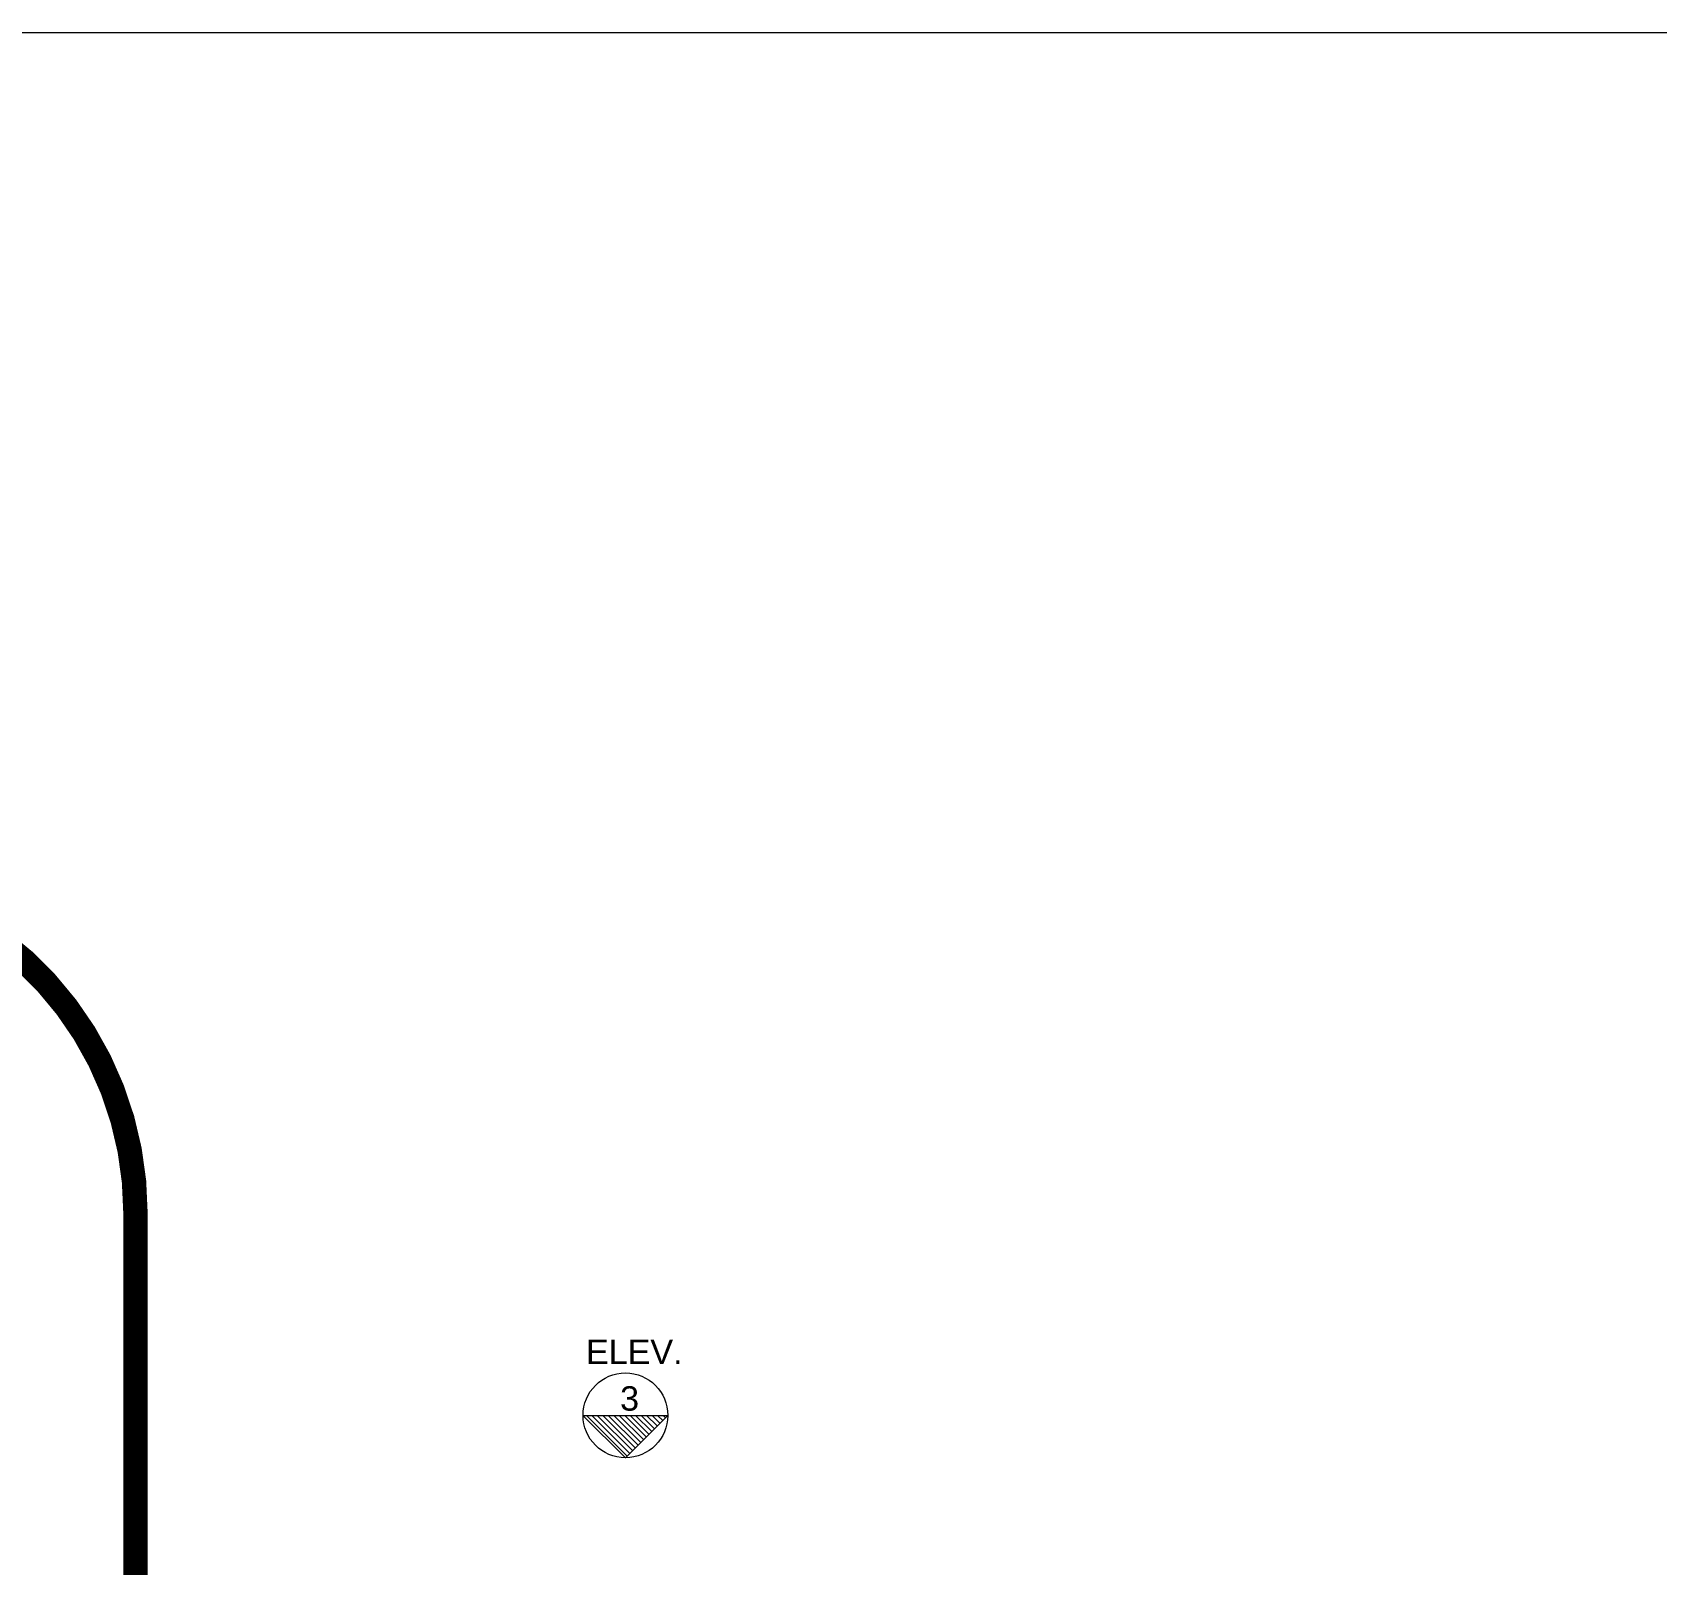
# Model space of a CAD drawing. Header units: millimetres. Extents: x 1898 to 3725, y 783 to 1532.
# Drawn here: x 2990.79 to 3024.07, y 1296.81 to 1328.21 of the extents above; entities that cross this region are included whole.
import ezdxf

# ---------------------------------------------------------------- set-up
doc = ezdxf.new("R2010")
doc.units = ezdxf.units.MM
doc.linetypes.add('DASHED', pattern=[0.75, 0.5, -0.25])
for name, color, linetype, lineweight in [('DIM', 6, 'Continuous', 18), ('Dimens', 251, 'Continuous', 18), ('ELEV.1', 7, 'Continuous', 20)]:
    doc.layers.add(name, color=color, linetype=linetype, lineweight=lineweight)
doc.styles.add('L120', font='arial.ttf', dxfattribs={"height": 0.6})

# ---------------------------------------------------------------- blocks, each defined once
blk = doc.blocks.new('Elev block')
at = {"layer": 'ELEV.1'}
h = blk.add_hatch(dxfattribs=at)
h.set_pattern_fill('ANSI31', color=256, scale=0.025, style=0)
h.set_pattern_definition([(315, (37.58842, 37.29722), (-0.0561266, -0.0561266), [])])
h.paths.add_polyline_path([(39.327, 37.297), (38.458, 36.428), (37.588, 37.297)])
for p, q in [((37.588, 37.297), (39.327, 37.297)), ((38.458, 36.428), (37.588, 37.297)), ((39.327, 37.297), (38.458, 36.428))]:
    blk.add_line(p, q, dxfattribs=at)
blk.add_circle((38.458, 37.297), 0.869, dxfattribs=at)
at = {"layer": 'ELEV.1', "char_height": 0.5, "attachment_point": 1, "style": 'L120'}
for s, insert in [('ELEV.', (37.649, 38.847)), ('3', (38.349, 37.893))]:
    blk.add_mtext_dynamic_manual_height_columns(s, width=0.5, gutter_width=24, heights=[0], dxfattribs=dict(at, insert=insert))

msp = doc.modelspace()

# ---------------------------------------------------------------- linework, layer by layer
at = {"layer": 'DIM', "linetype": 'Continuous'}
msp.add_lwpolyline([(2246.9181, 1328.2075), (3090.9806, 1328.2075), (3090.9806, 1182.0657), (2246.9181, 1182.0657)], close=True, dxfattribs=at)
at = {"layer": 'Dimens', "color": 1, "linetype": 'DASHED', "lineweight": 15, "ltscale": 10, "const_width": 0.5}
msp.add_lwpolyline([(2954.6874, 1311.012), (2985.9008, 1311.012, -0.4142136), (2992.9008, 1304.012), (2992.9008, 1265.2408, -0.4142136), (2985.9008, 1258.2408), (2954.6874, 1258.2408, -0.3063186), (2946.4692, 1265.2408), (2946.4692, 1304.012, -0.3063186)], format="xyb", close=True, dxfattribs=at)

# ---------------------------------------------------------------- block references
at = {"layer": 'Dimens', "lineweight": 15}
msp.add_blockref('Elev block', (2964.4837, 1262.5668), dxfattribs=at)

doc.saveas('drawing.dxf')
